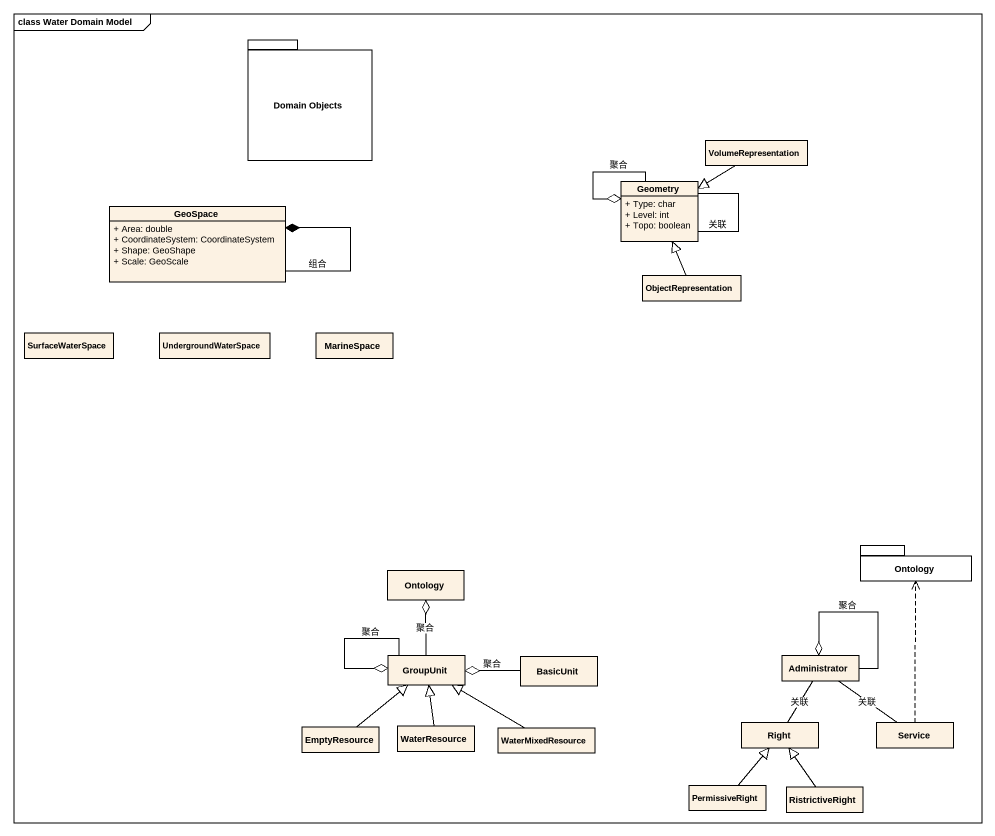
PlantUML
@startuml
mainframe class Water Domain Model
hide circle
hide empty members
skinparam classAttributeIconSize 0
package "Domain Objects" as Domain_Objects {
}
class VolumeRepresentation
class Geometry {
  + Type: char
  + Level: int
  + Topo: boolean
}
class GeoSpace {
  + Area: double
  + CoordinateSystem: CoordinateSystem
  + Shape: GeoShape
  + Scale: GeoScale
}
class ObjectRepresentation
class SurfaceWaterSpace
class UndergroundWaterSpace
class MarineSpace
package Ontology {
}
class "Ontology" as Ontology_2
class GroupUnit
class BasicUnit
class Administrator
class EmptyResource
class WaterResource
class WaterMixedResource
class "Right" as Right_
class Service
class PermissiveRight
class RistrictiveRight
VolumeRepresentation --|> Geometry
Geometry -- Geometry : 关联
Geometry --o Geometry : 聚合
GeoSpace --* GeoSpace : 组合
ObjectRepresentation -up-|> Geometry
GroupUnit -up-o Ontology_2 : 聚合
GroupUnit --o GroupUnit : 聚合
BasicUnit -left-o GroupUnit : 聚合
Administrator --o Administrator : 聚合
EmptyResource -up-|> GroupUnit
WaterResource -up-|> GroupUnit
WaterMixedResource -left-|> GroupUnit
Right_ -up- Administrator : 关联
Service .up.> Ontology
Service -up- Administrator : 关联
PermissiveRight -up-|> Right_
RistrictiveRight -up-|> Right_
@enduml
